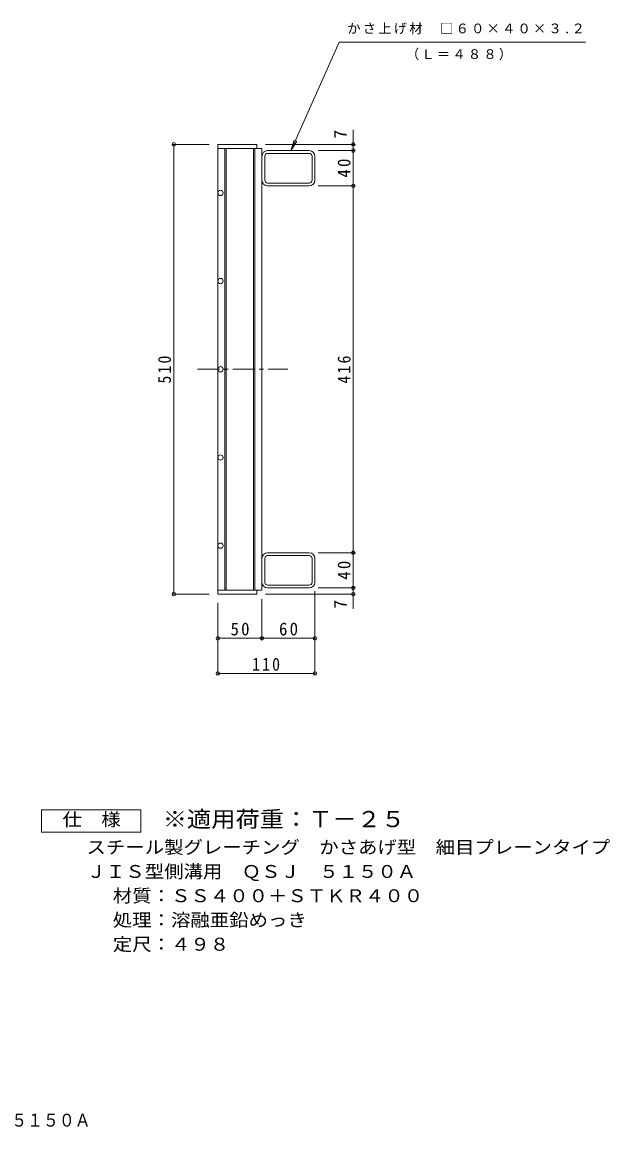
# Model space of a CAD drawing. Units: millimetres at full size, sheet at 1:5. Extents: x -605 to 756, y -687 to 594.
# Drawn here: x 90 to 756, y -687 to 569 of the extents above; entities that cross this region are included whole.
import ezdxf
from ezdxf.enums import TextEntityAlignment as Align

# ---------------------------------------------------------------- set-up
doc = ezdxf.new("R2010")
doc.units = ezdxf.units.MM
doc.header["$LTSCALE"] = 5
doc.header["$PDMODE"] = 32
doc.header["$PDSIZE"] = 4
doc.linetypes.add('CHAIN1', pattern=[8, 5, -1, 1, -1])
for name, color, linetype, lineweight in [('A-1', 2, 'Continuous', 9), ('A-2', 3, 'Continuous', 9), ('A-4', 7, 'Continuous', 9), ('A-5', 7, 'Continuous', 9), ('F-4_F-4ﾚｲﾔ', 2, 'Continuous', 9)]:
    doc.layers.add(name, color=color, linetype=linetype, lineweight=lineweight)
doc.layers.add('F-5_F-5ﾚｲﾔ', color=2, linetype='Continuous')
doc.styles.add('ＭＳ ゴシック', font='')
doc.styles.get('ＭＳ ゴシック').set_extended_font_data('MS Gothic')

msp = doc.modelspace()

# ---------------------------------------------------------------- linework, layer by layer
at = {"layer": 'A-1'}
for p, q in [((361.79, 389.756), (361.79, 416.956)), ((364.99, 389.756), (364.99, 416.956)), ((415.39, 423.356), (368.19, 423.356)), ((415.39, 420.156), (368.19, 420.156)), ((418.59, 389.756), (418.59, 416.956)), ((421.79, 389.756), (421.79, 416.956)), ((368.19, 386.556), (415.39, 386.556)), ((415.39, 383.356), (368.19, 383.356)), ((415.39, -32.644), (368.19, -32.644)), ((368.19, -35.844), (415.39, -35.844)), ((361.79, -39.044), (361.79, -66.244)), ((364.99, -39.044), (364.99, -66.244)), ((418.59, -39.044), (418.59, -66.244)), ((421.79, -39.044), (421.79, -66.244)), ((415.39, -69.444), (368.19, -69.444)), ((415.39, -72.644), (368.19, -72.644))]:
    msp.add_line(p, q, dxfattribs=at)
for centre, radius, start, end in [((368.19, 416.956), 6.4, 90, 180), ((368.19, 416.956), 3.2, 90, 180), ((415.39, 416.956), 6.4, 0, 90), ((415.39, 416.956), 3.2, 0, 90), ((368.19, 389.756), 6.4, 180, 270), ((368.19, 389.756), 3.2, 180, 270), ((415.39, 389.756), 6.4, 270, 0), ((415.39, 389.756), 3.2, 270, 0), ((368.19, -39.044), 6.4, 90, 180), ((368.19, -39.044), 3.2, 90, 180), ((415.39, -39.044), 6.4, 0, 90), ((415.39, -39.044), 3.2, 0, 90), ((368.19, -66.244), 6.4, 180, 270), ((368.19, -66.244), 3.2, 180, 270), ((415.39, -66.244), 3.2, 270, 0), ((415.39, -66.244), 6.4, 270, 0)]:
    msp.add_arc(centre, radius, start, end, dxfattribs=at)
at = {"layer": 'A-2'}
for p, q in [((311.79, 430.356), (311.79, -79.644)), ((311.79, 425.856), (361.79, 425.856)), ((319.79, -75.144), (319.79, 425.856)), ((321.29, -75.144), (321.29, 425.856)), ((352.289, 425.856), (352.289, -75.144)), ((353.79, 425.856), (353.79, -75.144)), ((361.79, 425.856), (361.79, -75.144)), ((311.79, -75.144), (361.79, -75.144))]:
    msp.add_line(p, q, dxfattribs=at)
at = {"layer": 'A-2', "linetype": 'CHAIN1'}
msp.add_line((288.639, 175.356), (391.046, 175.356), dxfattribs=at)
at = {"layer": 'A-2'}
for points in [[(311.79, 430.356), (355.79, 430.356), (355.79, 425.856)], [(311.79, -79.644), (355.79, -79.644), (355.79, -75.144)]]:
    msp.add_lwpolyline(points, dxfattribs=at)
for centre in [(314.79, 375.356), (314.79, 275.356), (314.79, 175.356), (314.79, 75.356), (314.79, -24.644)]:
    msp.add_circle(centre, 3, dxfattribs=at)
at = {"layer": 'A-4'}
for p, q in [((465.39, 430.356), (465.39, 446.856)), ((260.29, 430.356), (301.79, 430.356)), ((261.79, 430.356), (261.79, -79.644)), ((466.89, 430.356), (365.79, 430.356)), ((465.39, 430.356), (465.39, 423.356)), ((466.89, 423.356), (425.39, 423.356)), ((465.39, 423.356), (465.39, 383.356)), ((466.89, 383.356), (425.39, 383.356)), ((465.39, 383.356), (465.39, -32.644)), ((466.89, -32.644), (425.39, -32.644)), ((465.39, -32.644), (465.39, -72.644)), ((466.89, -72.644), (425.39, -72.644)), ((465.39, -72.644), (465.39, -79.644)), ((260.29, -79.644), (301.79, -79.644)), ((361.79, -131.144), (361.79, -85.144)), ((466.89, -79.644), (365.79, -79.644)), ((421.79, -171.144), (421.79, -76.244)), ((465.39, -79.644), (465.39, -96.144)), ((311.79, -171.144), (311.79, -89.644)), ((311.79, -129.644), (361.79, -129.644)), ((361.79, -129.644), (421.79, -129.644)), ((311.79, -169.644), (421.79, -169.644))]:
    msp.add_line(p, q, dxfattribs=at)
for p in [(261.79, 430.356), (465.39, 430.356), (465.39, 423.356), (465.39, 383.356), (465.39, -32.644), (465.39, -72.644), (261.79, -79.644), (465.39, -79.644), (311.79, -129.644), (361.79, -129.644), (421.79, -129.644), (311.79, -169.644), (421.79, -169.644)]:
    msp.add_point(p, dxfattribs=at)
at = {"layer": 'A-5'}
for p, q in [((449.391, 546.381), (728.773, 546.381)), ((394.668, 423.232), (401.191, 433.895))]:
    msp.add_line(p, q, dxfattribs=at)
msp.add_lwpolyline([(449.391, 546.381), (394.668, 423.232), (398.209, 435.22)], dxfattribs=at)
at = {"layer": 'F-4_F-4ﾚｲﾔ'}
msp.add_lwpolyline([(111.784, -349.373), (111.784, -324.373), (224.284, -324.373), (224.284, -349.373)], close=True, dxfattribs=at)

# ---------------------------------------------------------------- texts
at = {"layer": 'A-4', "color": 2, "style": 'ＭＳ ゴシック'}
for p in [(462.39, 436.856), (462.39, -96.144)]:
    msp.add_text('7', height=14.66, rotation=90, dxfattribs=at).set_placement(p, align=Align.BOTTOM_LEFT)
at = {"layer": 'A-4', "color": 2, "char_height": 14.66, "attachment_point": 7, "rotation": 90, "style": 'ＭＳ ゴシック'}
for s, insert in [('\\T1.27;\\W0.95;40', (462.39, 392.731)), ('\\T1.27;\\W0.9;510', (258.79, 159.106)), ('\\T1.27;\\W0.9;416', (462.39, 159.106)), ('\\T1.27;\\W0.95;40', (462.39, -63.269))]:
    msp.add_mtext(s, dxfattribs=dict(at, insert=insert))
at = {"layer": 'A-4', "color": 2, "char_height": 14.66, "attachment_point": 7, "style": 'ＭＳ ゴシック'}
for s, insert in [('\\T1.27;\\W0.95;50', (326.165, -126.644)), ('\\T1.27;\\W0.95;60', (381.165, -126.644)), ('\\T1.27;\\W0.9;110', (350.54, -166.644))]:
    msp.add_mtext(s, dxfattribs=dict(at, insert=insert))
at = {"layer": 'A-5', "char_height": 11, "attachment_point": 7, "style": 'ＭＳ ゴシック'}
for s, insert in [('\\T1.17;かさ上げ材\u3000□６０×４０×３.２', (458.588, 555.19)), ('\\T1.17;（Ｌ＝４８８）', (525.125, 525.795))]:
    msp.add_mtext(s, dxfattribs=dict(at, insert=insert))
at = {"layer": 'F-4_F-4ﾚｲﾔ', "style": 'ＭＳ ゴシック', "width": 1.1}
for s, p in [('仕\u3000様', (135.534, -346.873)), ('スチール製グレーチング\u3000かさあげ型\u3000細目プレーンタイプ', (162.829, -378.333)), ('ＪＩＳ型側溝用\u3000ＱＳＪ\u3000５１５０Ａ', (162.829, -405.834)), ('材質：ＳＳ４００＋ＳＴＫＲ４００', (192.685, -433.332)), ('処理：溶融亜鉛めっき', (192.685, -460.833)), ('定尺：４９８', (192.685, -488.333))]:
    msp.add_text(s, height=14.66, dxfattribs=at).set_placement(p, align=Align.BOTTOM_LEFT)
at = {"layer": 'F-5_F-5ﾚｲﾔ', "color": 3, "style": 'ＭＳ ゴシック', "width": 1.1}
msp.add_text('※適用荷重：Ｔ－２５', height=18.33, dxfattribs=at).set_placement((249.284, -349.373), align=Align.BOTTOM_LEFT)
at = {"layer": 'F-5_F-5ﾚｲﾔ', "style": 'ＭＳ ゴシック', "width": 0.9}
msp.add_text('ＪＩＳ型側溝用\u3000ＱＳＪ\u3000５１５０Ａ', height=14.66, dxfattribs=at).set_placement((-138.5, -687.804), align=Align.BOTTOM_LEFT)

doc.saveas('drawing.dxf')
